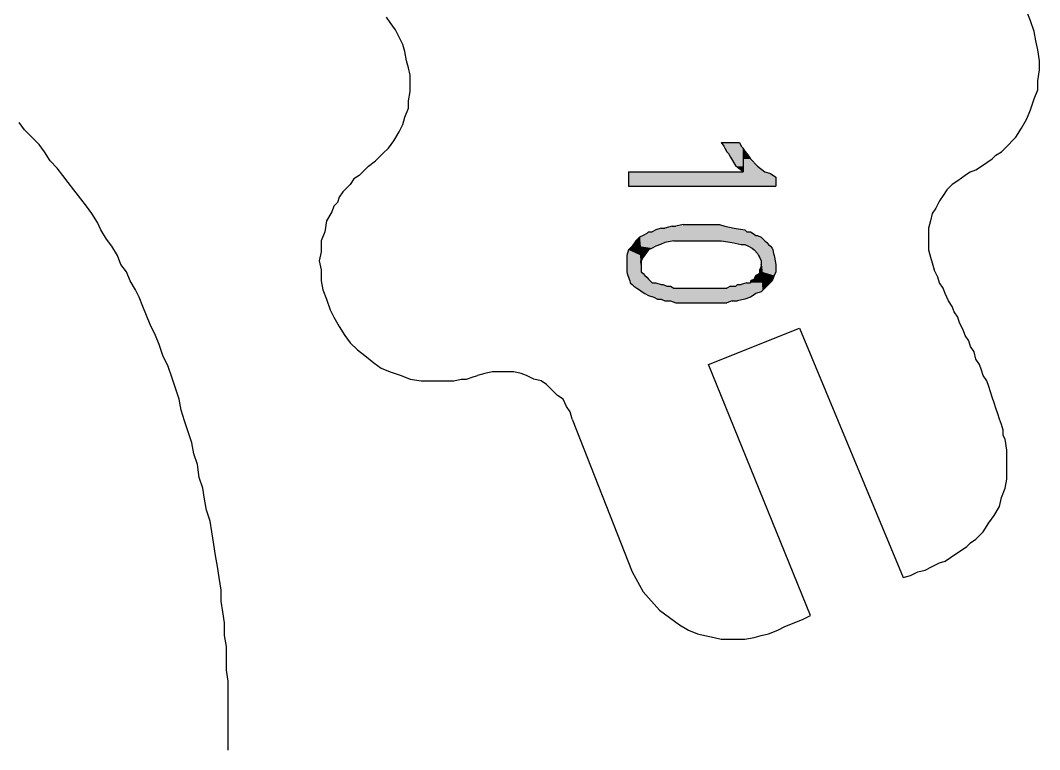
# Model space of a CAD drawing. Extents: x -1063 to 1100, y -467 to 441.
# Drawn here: x 157.1 to 250.5, y 214.2 to 281 of the extents above; entities that cross this region are included whole.
import ezdxf

# ---------------------------------------------------------------- set-up
doc = ezdxf.new("R2010")
doc.units = 0
doc.layers.add('H', color=7, linetype='CONTINUOUS')
doc.layers.add('P', color=250, linetype='CONTINUOUS')

# ---------------------------------------------------------------- blocks, each defined once
blk = doc.blocks.new('*U44')
at = {"layer": 'H', "color": 0, "linetype": 'CONTINUOUS'}
for p, q in [((221.333, 269.833), (223, 269.833)), ((221.333, 269.833), (221.556, 269.5)), ((221.556, 269.5), (221.667, 269.333)), ((221.667, 269.333), (221.833, 269)), ((221.833, 269), (222, 268.833)), ((223, 269.833), (223.167, 269.5)), ((223.167, 269.5), (223.333, 269.333)), ((223.333, 269.333), (223.333, 269)), ((223.333, 269), (223.333, 268.833)), ((222, 268.833), (222.167, 268.5)), ((222.167, 268.5), (222.667, 267.667)), ((223.333, 268.833), (223.333, 268.5)), ((223.333, 268.5), (223.333, 267.667)), ((223.333, 267.167), (222.667, 267.667)), ((223.333, 267.667), (223.333, 267.167))]:
    blk.add_line(p, q, dxfattribs=at)
for points in [[(221.333, 269.833), (221.333, 269.833), (223, 269.833)], [(221.333, 269.833), (221.556, 269.5), (223.167, 269.5)], [(221.556, 269.5), (221.667, 269.333), (223.333, 269.333)], [(221.667, 269.333), (221.833, 269), (223.333, 269)], [(221.833, 269), (222, 268.833), (223.333, 268.833)], [(222, 268.833), (222.167, 268.5), (223.333, 268.5)], [(222.167, 268.5), (222.667, 267.667), (223.333, 267.667)]]:
    blk.add_solid(points, dxfattribs=at)
at = {"layer": 'H', "color": 0, "linetype": 'CONTINUOUS', "extrusion": (0, 0, -1)}
for points in [[(-221.333, 269.833), (-223, 269.833), (-223.167, 269.5)], [(-221.556, 269.5), (-223.167, 269.5), (-223.333, 269.333)], [(-221.667, 269.333), (-223.333, 269.333), (-223.333, 269)], [(-221.833, 269), (-223.333, 269), (-223.333, 268.833)], [(-222, 268.833), (-223.333, 268.833), (-223.333, 268.5)], [(-222.167, 268.5), (-223.333, 268.5), (-223.333, 267.667)], [(-222.667, 267.667), (-223.333, 267.667), (-223.333, 267.167)]]:
    blk.add_solid(points, dxfattribs=at)
blk = doc.blocks.new('*U45')
at = {"layer": 'H', "color": 0, "linetype": 'CONTINUOUS'}
for p, q in [((223.333, 269.333), (223.333, 268.833)), ((223.667, 268.833), (223.333, 269.333)), ((223.333, 268.833), (223.333, 268.333)), ((223.333, 268.333), (223.333, 267.667)), ((223.667, 268.833), (224, 268.333)), ((224, 268.333), (224.667, 267.667)), ((212.833, 267.167), (223.333, 267.167)), ((212.833, 267.167), (212.833, 267)), ((223.333, 267.667), (223.333, 267.167)), ((224.667, 267.667), (225.333, 267.167)), ((225.333, 267.167), (225.833, 267)), ((212.833, 267), (212.833, 266.667)), ((212.833, 266.667), (212.833, 265.833)), ((225.833, 267), (226.333, 266.667)), ((226.333, 266.667), (226.333, 265.833)), ((212.833, 265.833), (226.333, 265.833))]:
    blk.add_line(p, q, dxfattribs=at)
for points in [[(223.333, 269.333), (223.333, 268.833), (223.667, 268.833)], [(223.333, 268.833), (223.333, 268.333), (224, 268.333)], [(223.333, 268.333), (223.333, 267.667), (224.667, 267.667)], [(212.833, 267.167), (212.833, 267.167), (223.333, 267.167)], [(212.833, 267.167), (212.833, 267), (225.833, 267)], [(223.333, 267.667), (223.333, 267.167), (225.333, 267.167)], [(212.833, 267), (212.833, 266.667), (226.333, 266.667)], [(212.833, 266.667), (212.833, 265.833), (226.333, 265.833)], [(212.833, 265.833), (212.833, 265.833), (226.333, 265.833)]]:
    blk.add_solid(points, dxfattribs=at)
at = {"layer": 'H', "color": 0, "linetype": 'CONTINUOUS', "extrusion": (0, 0, -1)}
for points in [[(-223.333, 268.833), (-223.667, 268.833), (-224, 268.333)], [(-223.333, 268.333), (-224, 268.333), (-224.667, 267.667)], [(-212.833, 267.167), (-225.333, 267.167), (-225.833, 267)], [(-223.333, 267.667), (-224.667, 267.667), (-225.333, 267.167)], [(-212.833, 267), (-225.833, 267), (-226.333, 266.667)], [(-212.833, 266.667), (-226.333, 266.667), (-226.333, 265.833)]]:
    blk.add_solid(points, dxfattribs=at)
blk = doc.blocks.new('*U46')
at = {"layer": 'H', "color": 0, "linetype": 'CONTINUOUS'}
for p, q in [((213.5, 260.833), (213.167, 260.333)), ((213.833, 261.167), (213.5, 260.833)), ((213.856, 260.833), (213.833, 261.167)), ((213.856, 260.833), (213.889, 260.333)), ((212.833, 260), (212.667, 259.5)), ((213.167, 260.333), (212.833, 260)), ((213.889, 260.333), (213.911, 260)), ((213.911, 260), (213.944, 259.5)), ((212.667, 259.5), (212.667, 259)), ((212.667, 259), (212.667, 258.667)), ((213.944, 259.5), (213.978, 259)), ((213.978, 259), (214, 258.667)), ((212.667, 258.667), (212.667, 258.5)), ((212.667, 258.5), (212.667, 258.333)), ((212.667, 258.333), (212.667, 258.167)), ((212.667, 258.167), (212.667, 258)), ((212.667, 258), (212.722, 257.833)), ((212.722, 257.833), (212.778, 257.667)), ((214, 258.667), (214, 258.5)), ((214, 258.5), (214, 258.333)), ((214, 258.333), (214, 258.167)), ((214, 258.167), (214, 258)), ((214, 258), (214.167, 257.833)), ((214.167, 257.833), (214.333, 257.667)), ((224.833, 257.833), (224.5, 257.667)), ((224.917, 258.333), (224.833, 258.167)), ((224.833, 258.167), (224.833, 258)), ((224.833, 258), (224.833, 257.833)), ((225, 258.5), (224.917, 258.333)), ((225, 258.667), (225, 258.5)), ((225.012, 258.5), (225, 258.667)), ((225.012, 258.5), (225.024, 258.333)), ((225.024, 258.333), (225.036, 258.167)), ((225.036, 258.167), (225.048, 258)), ((225.048, 258), (225.06, 257.833)), ((225.06, 257.833), (225.071, 257.667)), ((212.778, 257.667), (212.833, 257.5)), ((212.833, 257.5), (212.889, 257.333)), ((212.889, 257.333), (212.944, 257.167)), ((212.944, 257.167), (213, 257)), ((213, 257), (213.167, 256.833)), ((213.167, 256.833), (213.333, 256.667)), ((214.333, 257.667), (214.5, 257.5)), ((214.5, 257.5), (214.667, 257.333)), ((214.667, 257.333), (214.833, 257.167)), ((214.833, 257.167), (215, 257)), ((215, 257), (215.333, 257)), ((215.333, 257), (215.833, 256.833)), ((215.833, 256.833), (216, 256.833)), ((216, 256.833), (216.333, 256.667)), ((222.833, 256.833), (222.667, 256.667)), ((222.833, 256.833), (223.167, 256.833)), ((223.667, 257), (223.167, 256.833)), ((223.667, 257), (224, 257)), ((224.333, 257.333), (224, 257.167)), ((224, 257.167), (224, 257)), ((224.417, 257.5), (224.333, 257.333)), ((224.5, 257.667), (224.417, 257.5)), ((225.071, 257.667), (225.083, 257.5)), ((225.083, 257.5), (225.095, 257.333)), ((225.095, 257.333), (225.107, 257.167)), ((225.107, 257.167), (225.119, 257)), ((225.119, 257), (225.131, 256.833)), ((225.131, 256.833), (225.143, 256.667)), ((213.333, 256.667), (213.583, 256.5)), ((213.583, 256.5), (213.833, 256.333)), ((213.833, 256.333), (214.083, 256.167)), ((214.083, 256.167), (214.333, 256)), ((214.333, 256), (214.667, 255.833)), ((216.333, 256.667), (216.667, 256.667)), ((216.667, 256.667), (217, 256.5)), ((217, 256.5), (218, 256.5)), ((218, 256.5), (218.333, 256.5)), ((218.333, 256.5), (218.833, 256.5)), ((218.833, 256.5), (219.333, 256.5)), ((219.333, 256.5), (219.833, 256.5)), ((219.833, 256.5), (220.5, 256.5)), ((220.5, 256.5), (221, 256.5)), ((221, 256.5), (221.5, 256.5)), ((221.5, 256.5), (221.833, 256.5)), ((222.167, 256.667), (221.833, 256.5)), ((222.167, 256.667), (222.667, 256.667)), ((224.5, 256), (224.25, 255.833)), ((225, 256.167), (224.5, 256)), ((225.167, 256.333), (225, 256.167)), ((225.143, 256.667), (225.155, 256.5)), ((225.155, 256.5), (225.167, 256.333)), ((214.667, 255.833), (215.167, 255.667)), ((215.167, 255.667), (215.5, 255.5)), ((215.5, 255.5), (215.833, 255.5)), ((215.833, 255.5), (216.167, 255.333)), ((216.167, 255.333), (216.667, 255.333)), ((216.667, 255.333), (217.167, 255.167)), ((217.167, 255.167), (217.833, 255.167)), ((217.833, 255.167), (218.333, 255.167)), ((218.333, 255.167), (219, 255.167)), ((219, 255.167), (219.5, 255.167)), ((219.5, 255.167), (220, 255.167)), ((220, 255.167), (220.667, 255.167)), ((220.667, 255.167), (221.167, 255.167)), ((221.167, 255.167), (221.833, 255.167)), ((222.333, 255.333), (221.833, 255.167)), ((222.333, 255.333), (222.833, 255.333)), ((223.5, 255.5), (222.833, 255.333)), ((224, 255.667), (223.5, 255.5)), ((224.25, 255.833), (224, 255.667))]:
    blk.add_line(p, q, dxfattribs=at)
for points in [[(213.5, 260.833), (213.167, 260.333), (213.889, 260.333)], [(213.833, 261.167), (213.5, 260.833), (213.856, 260.833)], [(212.833, 260), (212.667, 259.5), (213.944, 259.5)], [(213.167, 260.333), (212.833, 260), (213.911, 260)], [(212.667, 259.5), (212.667, 259), (213.978, 259)], [(212.667, 259), (212.667, 258.667), (214, 258.667)], [(212.667, 258.667), (212.667, 258.5), (214, 258.5)], [(212.667, 258.5), (212.667, 258.333), (214, 258.333)], [(212.667, 258.333), (212.667, 258.167), (214, 258.167)], [(212.667, 258.167), (212.667, 258), (214, 258)], [(212.667, 258), (212.722, 257.833), (214.167, 257.833)], [(212.722, 257.833), (212.778, 257.667), (214.333, 257.667)], [(224.833, 257.833), (224.5, 257.667), (225.071, 257.667)], [(224.917, 258.333), (224.833, 258.167), (225.036, 258.167)], [(224.833, 258.167), (224.833, 258), (225.048, 258)], [(224.833, 258), (224.833, 257.833), (225.06, 257.833)], [(225, 258.5), (224.917, 258.333), (225.024, 258.333)], [(225, 258.667), (225, 258.5), (225.012, 258.5)], [(212.778, 257.667), (212.833, 257.5), (214.5, 257.5)], [(212.833, 257.5), (212.889, 257.333), (214.667, 257.333)], [(212.889, 257.333), (212.944, 257.167), (214.833, 257.167)], [(212.944, 257.167), (213, 257), (215, 257)], [(213, 257), (213.167, 256.833), (215.833, 256.833)], [(213.167, 256.833), (213.333, 256.667), (216.333, 256.667)], [(215, 257), (215, 257), (215.333, 257)], [(215.833, 256.833), (215.833, 256.833), (216, 256.833)], [(222.833, 256.833), (222.667, 256.667), (225.143, 256.667)], [(222.833, 256.833), (222.833, 256.833), (223.167, 256.833)], [(223.667, 257), (223.167, 256.833), (225.131, 256.833)], [(223.667, 257), (223.667, 257), (224, 257)], [(224.333, 257.333), (224, 257.167), (225.107, 257.167)], [(224, 257.167), (224, 257), (225.119, 257)], [(224.417, 257.5), (224.333, 257.333), (225.095, 257.333)], [(224.5, 257.667), (224.417, 257.5), (225.083, 257.5)], [(213.333, 256.667), (213.583, 256.5), (217, 256.5)], [(213.583, 256.5), (213.833, 256.333), (225.167, 256.333)], [(213.833, 256.333), (214.083, 256.167), (225, 256.167)], [(214.083, 256.167), (214.333, 256), (224.5, 256)], [(214.333, 256), (214.667, 255.833), (224.25, 255.833)], [(216.333, 256.667), (216.333, 256.667), (216.667, 256.667)], [(217, 256.5), (217, 256.5), (218, 256.5)], [(218, 256.5), (218, 256.5), (218.333, 256.5)], [(218.333, 256.5), (218.333, 256.5), (218.833, 256.5)], [(218.833, 256.5), (218.833, 256.5), (219.333, 256.5)], [(219.333, 256.5), (219.333, 256.5), (219.833, 256.5)], [(219.833, 256.5), (219.833, 256.5), (220.5, 256.5)], [(220.5, 256.5), (220.5, 256.5), (221, 256.5)], [(221, 256.5), (221, 256.5), (221.5, 256.5)], [(221.5, 256.5), (221.5, 256.5), (221.833, 256.5)], [(222.167, 256.667), (221.833, 256.5), (225.155, 256.5)], [(222.167, 256.667), (222.167, 256.667), (222.667, 256.667)], [(214.667, 255.833), (215.167, 255.667), (224, 255.667)], [(215.167, 255.667), (215.5, 255.5), (223.5, 255.5)], [(215.5, 255.5), (215.5, 255.5), (215.833, 255.5)], [(215.833, 255.5), (216.167, 255.333), (222.833, 255.333)], [(216.167, 255.333), (216.167, 255.333), (216.667, 255.333)], [(216.667, 255.333), (217.167, 255.167), (221.833, 255.167)], [(217.167, 255.167), (217.167, 255.167), (217.833, 255.167)], [(217.833, 255.167), (217.833, 255.167), (218.333, 255.167)], [(218.333, 255.167), (218.333, 255.167), (219, 255.167)], [(219, 255.167), (219, 255.167), (219.5, 255.167)], [(219.5, 255.167), (219.5, 255.167), (220, 255.167)], [(220, 255.167), (220, 255.167), (220.667, 255.167)], [(220.667, 255.167), (220.667, 255.167), (221.167, 255.167)], [(221.167, 255.167), (221.167, 255.167), (221.833, 255.167)], [(222.333, 255.333), (222.333, 255.333), (222.833, 255.333)]]:
    blk.add_solid(points, dxfattribs=at)
at = {"layer": 'H', "color": 0, "linetype": 'CONTINUOUS', "extrusion": (0, 0, -1)}
for points in [[(-213.5, 260.833), (-213.856, 260.833), (-213.889, 260.333)], [(-212.833, 260), (-213.911, 260), (-213.944, 259.5)], [(-213.167, 260.333), (-213.889, 260.333), (-213.911, 260)], [(-212.667, 259.5), (-213.944, 259.5), (-213.978, 259)], [(-212.667, 259), (-213.978, 259), (-214, 258.667)], [(-212.667, 258.667), (-214, 258.667), (-214, 258.5)], [(-212.667, 258.5), (-214, 258.5), (-214, 258.333)], [(-212.667, 258.333), (-214, 258.333), (-214, 258.167)], [(-212.667, 258.167), (-214, 258.167), (-214, 258)], [(-212.667, 258), (-214, 258), (-214.167, 257.833)], [(-212.722, 257.833), (-214.167, 257.833), (-214.333, 257.667)], [(-224.833, 258.167), (-225.036, 258.167), (-225.048, 258)], [(-224.833, 258), (-225.048, 258), (-225.06, 257.833)], [(-224.833, 257.833), (-225.06, 257.833), (-225.071, 257.667)], [(-224.917, 258.333), (-225.024, 258.333), (-225.036, 258.167)], [(-225, 258.5), (-225.012, 258.5), (-225.024, 258.333)], [(-212.778, 257.667), (-214.333, 257.667), (-214.5, 257.5)], [(-212.833, 257.5), (-214.5, 257.5), (-214.667, 257.333)], [(-212.889, 257.333), (-214.667, 257.333), (-214.833, 257.167)], [(-212.944, 257.167), (-214.833, 257.167), (-215, 257)], [(-213, 257), (-215.333, 257), (-215.833, 256.833)], [(-213.167, 256.833), (-216, 256.833), (-216.333, 256.667)], [(-222.833, 256.833), (-225.131, 256.833), (-225.143, 256.667)], [(-223.667, 257), (-225.119, 257), (-225.131, 256.833)], [(-224, 257.167), (-225.107, 257.167), (-225.119, 257)], [(-224.333, 257.333), (-225.095, 257.333), (-225.107, 257.167)], [(-224.417, 257.5), (-225.083, 257.5), (-225.095, 257.333)], [(-224.5, 257.667), (-225.071, 257.667), (-225.083, 257.5)], [(-213.333, 256.667), (-216.667, 256.667), (-217, 256.5)], [(-213.583, 256.5), (-225.155, 256.5), (-225.167, 256.333)], [(-213.833, 256.333), (-225.167, 256.333), (-225, 256.167)], [(-214.083, 256.167), (-225, 256.167), (-224.5, 256)], [(-214.333, 256), (-224.5, 256), (-224.25, 255.833)], [(-222.167, 256.667), (-225.143, 256.667), (-225.155, 256.5)], [(-214.667, 255.833), (-224.25, 255.833), (-224, 255.667)], [(-215.167, 255.667), (-224, 255.667), (-223.5, 255.5)], [(-215.833, 255.5), (-223.5, 255.5), (-222.833, 255.333)], [(-216.667, 255.333), (-222.333, 255.333), (-221.833, 255.167)]]:
    blk.add_solid(points, dxfattribs=at)
blk = doc.blocks.new('*U47')
at = {"layer": 'H', "color": 0, "linetype": 'CONTINUOUS'}
for p, q in [((214.5, 261.5), (214.167, 261.333)), ((214.667, 261.667), (214.5, 261.5)), ((214.667, 261.667), (214.833, 261.667)), ((214.833, 261.667), (215, 261.667)), ((215.333, 261.833), (215, 261.667)), ((215.833, 262), (215.333, 261.833)), ((215.833, 262), (216.167, 262)), ((216.833, 262.167), (216.167, 262)), ((216.833, 262.167), (217.167, 262.167)), ((217.833, 262.333), (217.167, 262.167)), ((217.833, 262.333), (218.333, 262.333)), ((218.333, 262.333), (218.833, 262.333)), ((218.833, 262.333), (219.5, 262.333)), ((219.5, 262.333), (220, 262.333)), ((220, 262.333), (220.5, 262.333)), ((220.5, 262.333), (221.167, 262.333)), ((221.167, 262.333), (221.667, 262.167)), ((221.667, 262.167), (222.5, 262)), ((222.5, 262), (223.5, 261.833)), ((223.5, 261.833), (223.667, 261.667)), ((223.667, 261.667), (224, 261.667)), ((224, 261.667), (224.25, 261.5)), ((224.25, 261.5), (224.5, 261.333)), ((214.167, 261.333), (213.833, 261.167)), ((213.833, 261.167), (213.856, 260.833)), ((213.856, 260.833), (213.867, 260.667)), ((213.867, 260.667), (213.878, 260.5)), ((216.167, 260.667), (215.75, 260.5)), ((217, 260.833), (216.167, 260.667)), ((217, 260.833), (217.833, 260.833)), ((217.833, 260.833), (218.833, 260.833)), ((218.833, 260.833), (219.5, 260.833)), ((219.5, 260.833), (220.5, 260.833)), ((220.5, 260.833), (221.333, 260.833)), ((221.333, 260.833), (222.333, 260.667)), ((222.333, 260.667), (223.167, 260.5)), ((224.5, 261.333), (224.667, 261.333)), ((224.667, 261.333), (225, 261.167)), ((225, 261.167), (225.333, 260.833)), ((225.333, 260.833), (225.5, 260.667)), ((225.5, 260.667), (225.667, 260.5)), ((213.878, 260.5), (213.889, 260.333)), ((213.889, 260.333), (213.9, 260.167)), ((213.9, 260.167), (213.911, 260)), ((213.911, 260), (213.933, 259.667)), ((213.933, 259.667), (213.944, 259.5)), ((214.417, 259.667), (214.292, 259.5)), ((214.667, 260), (214.417, 259.667)), ((215, 260.167), (214.667, 260)), ((215.333, 260.333), (215, 260.167)), ((215.75, 260.5), (215.333, 260.333)), ((223.167, 260.5), (223.5, 260.5)), ((223.5, 260.5), (223.833, 260.333)), ((223.833, 260.333), (224.167, 260.167)), ((224.167, 260.167), (224.333, 260)), ((224.333, 260), (224.667, 259.667)), ((224.667, 259.667), (224.75, 259.5)), ((225.667, 260.5), (225.833, 260.333)), ((225.833, 260.333), (226, 260.167)), ((226, 260.167), (226.042, 260)), ((226.042, 260), (226.125, 259.667)), ((226.125, 259.667), (226.167, 259.5)), ((213.944, 259.5), (213.956, 259.333)), ((213.956, 259.333), (213.978, 259)), ((214, 258.667), (213.978, 259)), ((214.167, 259.333), (214, 259)), ((214, 259), (214, 258.667)), ((214.292, 259.5), (214.167, 259.333)), ((224.75, 259.5), (224.833, 259.333)), ((224.833, 259.333), (225, 259)), ((225, 259), (225, 258.667)), ((226.167, 259.5), (226.2, 259.333)), ((226.2, 259.333), (226.267, 259)), ((226.267, 259), (226.333, 258.667)), ((225, 258.667), (225.024, 258.333)), ((225.024, 258.333), (225.048, 258)), ((225.048, 258), (225.071, 257.667)), ((226.333, 258), (226.167, 257.667)), ((226.333, 258.667), (226.333, 258.333)), ((226.333, 258.333), (226.333, 258)), ((225.071, 257.667), (225.107, 257.167)), ((225.107, 257.167), (225.131, 256.833)), ((225.167, 256.333), (225.131, 256.833)), ((225.667, 256.833), (225.167, 256.333)), ((226, 257.167), (225.667, 256.833)), ((226.167, 257.667), (226, 257.167))]:
    blk.add_line(p, q, dxfattribs=at)
for points in [[(214.5, 261.5), (214.167, 261.333), (224.5, 261.333)], [(214.667, 261.667), (214.5, 261.5), (224.25, 261.5)], [(214.667, 261.667), (214.667, 261.667), (214.833, 261.667)], [(214.833, 261.667), (214.833, 261.667), (215, 261.667)], [(215.333, 261.833), (215, 261.667), (223.667, 261.667)], [(215.833, 262), (215.333, 261.833), (223.5, 261.833)], [(215.833, 262), (215.833, 262), (216.167, 262)], [(216.833, 262.167), (216.167, 262), (222.5, 262)], [(216.833, 262.167), (216.833, 262.167), (217.167, 262.167)], [(217.833, 262.333), (217.167, 262.167), (221.667, 262.167)], [(217.833, 262.333), (217.833, 262.333), (218.333, 262.333)], [(218.333, 262.333), (218.333, 262.333), (218.833, 262.333)], [(218.833, 262.333), (218.833, 262.333), (219.5, 262.333)], [(219.5, 262.333), (219.5, 262.333), (220, 262.333)], [(220, 262.333), (220, 262.333), (220.5, 262.333)], [(220.5, 262.333), (220.5, 262.333), (221.167, 262.333)], [(223.667, 261.667), (223.667, 261.667), (224, 261.667)], [(214.167, 261.333), (213.833, 261.167), (225, 261.167)], [(213.833, 261.167), (213.856, 260.833), (225.333, 260.833)], [(213.856, 260.833), (213.867, 260.667), (216.167, 260.667)], [(213.867, 260.667), (213.878, 260.5), (215.75, 260.5)], [(217, 260.833), (217, 260.833), (217.833, 260.833)], [(217.833, 260.833), (217.833, 260.833), (218.833, 260.833)], [(218.833, 260.833), (218.833, 260.833), (219.5, 260.833)], [(219.5, 260.833), (219.5, 260.833), (220.5, 260.833)], [(220.5, 260.833), (220.5, 260.833), (221.333, 260.833)], [(221.333, 260.833), (222.333, 260.667), (225.5, 260.667)], [(222.333, 260.667), (223.167, 260.5), (225.667, 260.5)], [(224.5, 261.333), (224.5, 261.333), (224.667, 261.333)], [(213.878, 260.5), (213.889, 260.333), (215.333, 260.333)], [(213.889, 260.333), (213.9, 260.167), (215, 260.167)], [(213.9, 260.167), (213.911, 260), (214.667, 260)], [(213.911, 260), (213.933, 259.667), (214.417, 259.667)], [(213.933, 259.667), (213.944, 259.5), (214.292, 259.5)], [(223.167, 260.5), (223.167, 260.5), (223.5, 260.5)], [(223.5, 260.5), (223.833, 260.333), (225.833, 260.333)], [(223.833, 260.333), (224.167, 260.167), (226, 260.167)], [(224.167, 260.167), (224.333, 260), (226.042, 260)], [(224.333, 260), (224.667, 259.667), (226.125, 259.667)], [(224.667, 259.667), (224.75, 259.5), (226.167, 259.5)], [(213.944, 259.5), (213.956, 259.333), (214.167, 259.333)], [(213.956, 259.333), (213.978, 259), (214, 259)], [(224.75, 259.5), (224.833, 259.333), (226.2, 259.333)], [(224.833, 259.333), (225, 259), (226.267, 259)], [(225, 259), (225, 258.667), (226.333, 258.667)], [(225, 258.667), (225.024, 258.333), (226.333, 258.333)], [(225.024, 258.333), (225.048, 258), (226.333, 258)], [(225.048, 258), (225.071, 257.667), (226.167, 257.667)], [(225.071, 257.667), (225.107, 257.167), (226, 257.167)], [(225.107, 257.167), (225.131, 256.833), (225.667, 256.833)]]:
    blk.add_solid(points, dxfattribs=at)
at = {"layer": 'H', "color": 0, "linetype": 'CONTINUOUS', "extrusion": (0, 0, -1)}
for points in [[(-214.5, 261.5), (-224.25, 261.5), (-224.5, 261.333)], [(-214.667, 261.667), (-224, 261.667), (-224.25, 261.5)], [(-215.333, 261.833), (-223.5, 261.833), (-223.667, 261.667)], [(-215.833, 262), (-222.5, 262), (-223.5, 261.833)], [(-216.833, 262.167), (-221.667, 262.167), (-222.5, 262)], [(-217.833, 262.333), (-221.167, 262.333), (-221.667, 262.167)], [(-213.833, 261.167), (-225, 261.167), (-225.333, 260.833)], [(-213.856, 260.833), (-217, 260.833), (-216.167, 260.667)], [(-213.867, 260.667), (-216.167, 260.667), (-215.75, 260.5)], [(-214.167, 261.333), (-224.667, 261.333), (-225, 261.167)], [(-221.333, 260.833), (-225.333, 260.833), (-225.5, 260.667)], [(-222.333, 260.667), (-225.5, 260.667), (-225.667, 260.5)], [(-213.878, 260.5), (-215.75, 260.5), (-215.333, 260.333)], [(-213.889, 260.333), (-215.333, 260.333), (-215, 260.167)], [(-213.9, 260.167), (-215, 260.167), (-214.667, 260)], [(-213.911, 260), (-214.667, 260), (-214.417, 259.667)], [(-213.933, 259.667), (-214.417, 259.667), (-214.292, 259.5)], [(-223.5, 260.5), (-225.667, 260.5), (-225.833, 260.333)], [(-223.833, 260.333), (-225.833, 260.333), (-226, 260.167)], [(-224.167, 260.167), (-226, 260.167), (-226.042, 260)], [(-224.333, 260), (-226.042, 260), (-226.125, 259.667)], [(-224.667, 259.667), (-226.125, 259.667), (-226.167, 259.5)], [(-213.944, 259.5), (-214.292, 259.5), (-214.167, 259.333)], [(-213.956, 259.333), (-214.167, 259.333), (-214, 259)], [(-213.978, 259), (-214, 259), (-214, 258.667)], [(-224.75, 259.5), (-226.167, 259.5), (-226.2, 259.333)], [(-224.833, 259.333), (-226.2, 259.333), (-226.267, 259)], [(-225, 259), (-226.267, 259), (-226.333, 258.667)], [(-225, 258.667), (-226.333, 258.667), (-226.333, 258.333)], [(-225.024, 258.333), (-226.333, 258.333), (-226.333, 258)], [(-225.048, 258), (-226.333, 258), (-226.167, 257.667)], [(-225.071, 257.667), (-226.167, 257.667), (-226, 257.167)], [(-225.107, 257.167), (-226, 257.167), (-225.667, 256.833)], [(-225.131, 256.833), (-225.667, 256.833), (-225.167, 256.333)]]:
    blk.add_solid(points, dxfattribs=at)

msp = doc.modelspace()

# ---------------------------------------------------------------- linework, layer by layer
at = {"layer": 'P', "color": 0, "linetype": 'CONTINUOUS'}
for points in [[(189, 267.667), (189.667, 268.167), (190.333, 268.833), (190.833, 269.333), (191.333, 270), (191.833, 270.833), (192.167, 271.5), (192.333, 272.167), (192.667, 273), (192.667, 273.667), (192.833, 274.5), (192.833, 275.167), (192.833, 276), (192.667, 276.667), (192.5, 277.333), (192.333, 278.167), (192.167, 278.833), (191.833, 279.5), (191.5, 280.167), (191, 280.833), (190.667, 281.333)], [(244.167, 267.167), (244.667, 267.333), (245.167, 267.667), (245.667, 268), (246.167, 268.333), (246.5, 268.667), (247, 269), (247.333, 269.333), (247.667, 269.667), (248, 270), (248.333, 270.333), (248.833, 271.167), (249.333, 272), (249.667, 272.833), (250, 273.833), (250.333, 274.667), (250.333, 275.5), (250.5, 276.5), (250.5, 277.333), (250.333, 278.333), (250.167, 279.167), (250, 280), (249.667, 281), (249.333, 281.833)], [(176.167, 214.167), (176.167, 215.167), (176.167, 216.333), (176.167, 217.333), (176.167, 218.333), (176.167, 219.5), (176.167, 220.5), (176, 221.5), (176, 222.667), (176, 223.667), (175.833, 224.667), (175.833, 225.833), (175.667, 226.833), (175.5, 227.833), (175.5, 228.833), (175.333, 230), (175.167, 231), (175, 232), (174.833, 233), (174.667, 234.167), (174.5, 235.167), (174.167, 236.167), (174, 237.167), (173.833, 238.167), (173.5, 239.167), (173.333, 240.333), (173, 241.333), (172.833, 242.333), (172.5, 243.333), (172.167, 244.333), (171.833, 245.333), (171.667, 246.333), (171.333, 247.333), (171, 248.333), (170.667, 249.333), (170.167, 250.333), (169.833, 251.333), (169.5, 252.167), (169, 253.167), (168.667, 254), (168.333, 254.833), (168, 255.667), (167.667, 256.333), (167.167, 257.167), (166.833, 258), (166.333, 258.667), (166, 259.5), (165.5, 260.333), (165, 261), (164.5, 261.833), (164.167, 262.5), (163.667, 263.333), (163.167, 264), (162.667, 264.667), (162, 265.5), (161.5, 266.167), (161, 266.833), (160.5, 267.5), (159.833, 268.167), (159.333, 269), (158.833, 269.667), (158.167, 270.333), (157.5, 271), (157, 271.667)], [(189, 267.667), (188.5, 267.167), (188.167, 266.833), (187.667, 266.5), (187.333, 266), (187, 265.667), (186.667, 265.333), (186.333, 264.833), (186.167, 264.333), (185.833, 264), (185.667, 263.5), (185.167, 262.667), (185, 261.667), (184.667, 260.833), (184.667, 259.833), (184.5, 259), (184.667, 258.167), (184.667, 257.167), (184.833, 256.333), (185.167, 255.5), (185.5, 254.5), (185.833, 253.833), (186.333, 253), (186.833, 252.167), (187.333, 251.5), (188, 250.833), (188.667, 250.333), (189.5, 249.667), (190.167, 249.167), (191, 248.833), (192, 248.5), (192.833, 248.167), (193.833, 248), (194.333, 248), (194.833, 248), (195.333, 248), (195.833, 248), (196.333, 248), (196.833, 248), (197.5, 248.167), (198, 248.167), (198.5, 248.333), (199, 248.5)], [(244.167, 267.167), (243.667, 266.833), (243, 266.333), (242.5, 266), (242, 265.5), (241.667, 265), (241.333, 264.5), (241, 263.833), (240.667, 263.333), (240.5, 262.667), (240.333, 262), (240.333, 261.333), (240.333, 260.667), (240.333, 260), (240.5, 259.333), (240.667, 258.833), (240.833, 258.167)], [(207.667, 244.5), (213.167, 230.5), (214.167, 228.667), (215.667, 227), (217.5, 225.667), (218.333, 225.167), (219.167, 224.833), (219.833, 224.667), (220.667, 224.5), (221.333, 224.333), (222.167, 224.333), (222.833, 224.333), (223.5, 224.333), (224.333, 224.5), (225, 224.667), (225.667, 224.833), (226.5, 225.167), (227.167, 225.5), (228, 225.833), (228.833, 226.167), (229.5, 226.5), (220.167, 249.5), (228.5, 252.833), (238, 230), (238.667, 230.167), (239.333, 230.5), (240, 230.667), (240.667, 231), (241.333, 231.333), (241.833, 231.5), (242.333, 231.833), (242.833, 232.167), (243.333, 232.5), (243.833, 232.833), (244.167, 233.167), (244.667, 233.5), (245, 233.833), (245.333, 234.167), (245.833, 235), (246.333, 235.667), (246.833, 236.5), (247, 237.333), (247.333, 238.167), (247.5, 239), (247.5, 239.833), (247.5, 240.667), (247.5, 241.667), (247.333, 242.667), (247.167, 243), (247.167, 243.5), (247, 244), (246.833, 244.5), (246.667, 245), (246.5, 245.5), (246.333, 246), (246.167, 246.5), (246, 247), (245.833, 247.5), (245.667, 248), (245.333, 248.5), (245.167, 249), (245, 249.5), (244.667, 250), (244.5, 250.667), (244.167, 251.167), (244, 251.667), (243.667, 252.167), (243.5, 252.667), (243.167, 253.333), (243, 253.833), (242.667, 254.333), (242.5, 254.833), (242.167, 255.333), (241.833, 256), (241.667, 256.5), (241.333, 257), (241.167, 257.5), (240.833, 258.167)], [(207.667, 244.5), (207.5, 245.167), (207.167, 245.667), (206.833, 246.333), (206.333, 246.667), (205.833, 247.167), (205.333, 247.667), (204.833, 248), (204.167, 248.167), (203.5, 248.5), (203, 248.667), (202.333, 248.833), (201.667, 248.833), (201, 248.833), (200.333, 248.833), (199.667, 248.667), (199, 248.5)]]:
    msp.add_lwpolyline(points, dxfattribs=at)

# ---------------------------------------------------------------- block references
at = {"layer": 'H', "color": 0, "linetype": 'CONTINUOUS'}
for name in ['*U45', '*U44', '*U47', '*U46']:
    msp.add_blockref(name, (0, 0), dxfattribs=at)

doc.saveas('drawing.dxf')
